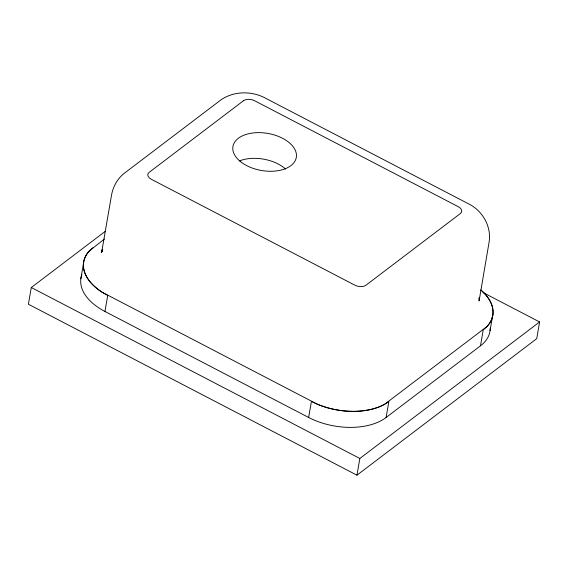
<?xml version="1.0" encoding="UTF-8"?>
<svg xmlns="http://www.w3.org/2000/svg" width="568" height="568" viewBox="0 0 568 568"><rect width="100%" height="100%" fill="white"/><g stroke="black" fill="none" stroke-linecap="round" stroke-linejoin="round"><path stroke-width="0.85" d="M105.307 231.311L31.283 287.522L28.4 304.228L356.952 475.182L536.717 338.663L539.6 321.957L483.006 292.513M80.841 278.803L83.617 262.743M490.205 328.091A56.267 32.916 9.8 0 1 480.478 345.834L386.098 417.508A56.267 32.916 9.8 0 1 308.644 417.466L104.945 311.47L107.721 295.41A56.267 32.916 9.8 0 1 93.18 247.591M308.644 417.466L311.42 401.406A56.267 32.916 9.8 0 0 388.874 401.448L386.098 417.508M356.952 475.182L359.835 458.475L539.6 321.957M480.478 345.834L483.254 329.774A56.267 32.916 9.8 0 0 480.876 290.063M490.042 330.683L492.818 314.622M101.786 251.106L102.694 249.714L101.267 252.59L102.375 249.395L101.644 252.391L111.513 195.214C112.968 186.957 117.164 179.161 123.647 173.772L219.042 101.331C231.559 91.263 249.927 90.418 264.084 97.447L468.834 203.983C482.658 210.849 491.611 226.675 489.105 242.103L479.08 300.976L479.136 297.859L479.257 299.542M104.448 239.029L89.375 250.871A56.367 32.972 9.8 0 0 101.913 292.122L317.647 404.373A56.367 32.972 9.8 0 0 384.451 404.409L487.06 326.486A56.367 32.972 9.8 0 0 480.954 290.035M31.283 287.522L359.835 458.475M104.945 311.47A56.267 32.916 9.8 0 1 81.87 274.614M239.455 160.907A32.149 18.808 9.8 0 1 285.654 169.115M243.516 100.713L149.143 172.381A8.037 4.7 9.8 0 0 151.216 179.218L354.915 285.207A8.037 4.7 9.8 0 0 365.984 285.214L460.357 213.54A8.037 4.7 9.8 0 0 458.284 206.709L254.585 100.721A8.037 4.7 9.8 0 0 243.516 100.713M240.456 161.603A32.149 18.808 9.8 0 0 294.664 161.631A32.149 18.808 9.8 0 0 258.752 132.628A32.149 18.808 9.8 0 0 240.456 161.603"/></g></svg>
